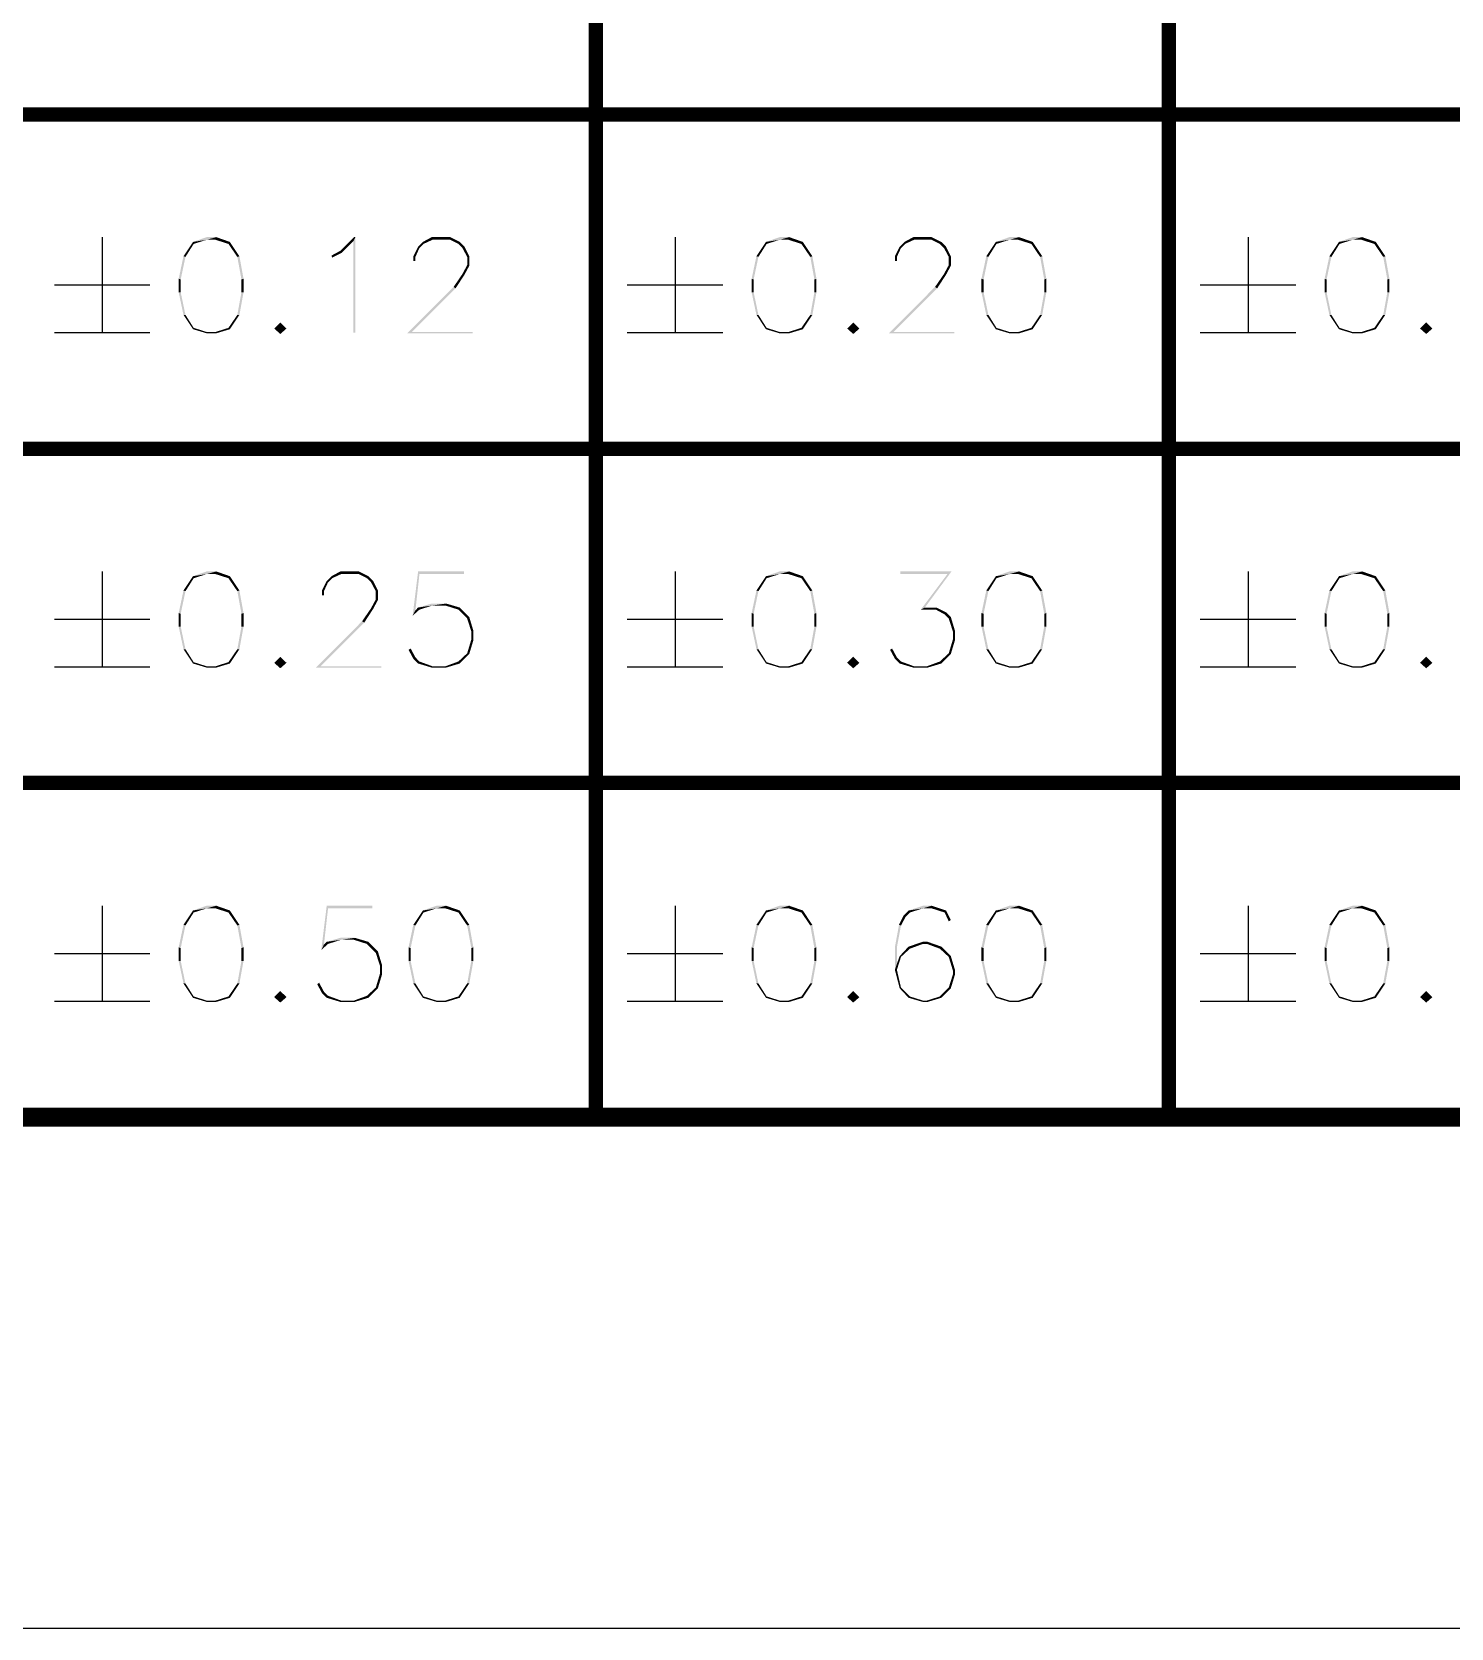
# Model space of a CAD drawing. Header units: millimetres. Extents: x 0 to 297, y 0 to 210.
# Drawn here: x 190.53 to 205.39, y 0 to 16.71 of the extents above; entities that cross this region are included whole.
import ezdxf

# ---------------------------------------------------------------- set-up
doc = ezdxf.new("R2010")
doc.units = ezdxf.units.MM
doc.header["$LTSCALE"] = 16.335
doc.layers.get('0').update_dxf_attribs({"linetype": 'CONTINUOUS'})

msp = doc.modelspace()

# ---------------------------------------------------------------- linework, layer by layer
at = {"color": 7, "linetype": 'Continuous'}
for p, q in [((191.263, 14.563), (191.263, 13.563)), ((197.263, 14.563), (197.263, 13.563)), ((203.263, 14.563), (203.263, 13.563)), ((190.763, 14.063), (191.763, 14.063)), ((196.763, 14.063), (197.763, 14.063)), ((202.763, 14.063), (203.763, 14.063)), ((190.763, 13.563), (191.763, 13.563)), ((196.763, 13.563), (197.763, 13.563)), ((202.763, 13.563), (203.763, 13.563)), ((191.263, 11.063), (191.263, 10.063)), ((197.263, 11.063), (197.263, 10.063)), ((203.263, 11.063), (203.263, 10.063)), ((190.763, 10.563), (191.763, 10.563)), ((196.763, 10.563), (197.763, 10.563)), ((202.763, 10.563), (203.763, 10.563)), ((190.763, 10.063), (191.763, 10.063)), ((196.763, 10.063), (197.763, 10.063)), ((202.763, 10.063), (203.763, 10.063)), ((191.263, 7.563), (191.263, 6.563)), ((197.263, 7.563), (197.263, 6.563)), ((203.263, 7.563), (203.263, 6.563)), ((190.763, 7.063), (191.763, 7.063)), ((196.763, 7.063), (197.763, 7.063)), ((202.763, 7.063), (203.763, 7.063)), ((190.763, 6.563), (191.763, 6.563)), ((196.763, 6.563), (197.763, 6.563)), ((202.763, 6.563), (203.763, 6.563)), ((0, 0), (297, 0))]:
    msp.add_line(p, q, dxfattribs=at)
for points, const_width in [([(196.434, 26.348), (196.434, 5.348)], 0.15), ([(202.434, 26.348), (202.434, 5.348)], 0.15), ([(179.434, 15.848), (291.734, 15.848)], 0.15), ([(179.434, 12.348), (291.734, 12.348)], 0.15), ([(291.734, 8.848), (179.434, 8.848)], 0.15), ([(291.734, 5.348), (5.266, 5.348)], 0.2)]:
    msp.add_lwpolyline(points, dxfattribs=dict(at, const_width=const_width))
for points in [[(192.458, 14.563), (192.358, 14.535), (192.215, 14.513)], [(192.458, 14.563), (192.215, 14.513), (192.358, 14.563)], [(192.451, 14.535), (192.358, 14.535), (192.458, 14.563)], [(192.451, 14.535), (192.458, 14.563), (192.601, 14.513)], [(193.915, 14.563), (193.894, 14.52), (193.758, 14.42)], [(193.915, 14.563), (193.758, 14.42), (193.901, 14.563)], [(193.894, 13.563), (193.894, 14.52), (193.915, 14.563)], [(193.894, 13.563), (193.915, 14.563), (193.915, 13.563)], [(194.722, 14.535), (194.622, 14.513), (194.715, 14.563)], [(194.715, 14.563), (194.908, 14.563), (194.722, 14.535)], [(194.908, 14.535), (194.722, 14.535), (194.908, 14.563)], [(194.908, 14.535), (194.908, 14.563), (195.008, 14.513)], [(198.458, 14.563), (198.358, 14.535), (198.215, 14.513)], [(198.458, 14.563), (198.215, 14.513), (198.358, 14.563)], [(198.451, 14.535), (198.358, 14.535), (198.458, 14.563)], [(198.451, 14.535), (198.458, 14.563), (198.601, 14.513)], [(199.765, 14.535), (199.665, 14.513), (199.758, 14.563)], [(199.758, 14.563), (199.951, 14.563), (199.765, 14.535)], [(199.951, 14.535), (199.765, 14.535), (199.951, 14.563)], [(199.951, 14.535), (199.951, 14.563), (200.051, 14.513)], [(200.865, 14.563), (200.765, 14.535), (200.622, 14.513)], [(200.865, 14.563), (200.622, 14.513), (200.765, 14.563)], [(200.858, 14.535), (200.765, 14.535), (200.865, 14.563)], [(200.858, 14.535), (200.865, 14.563), (201.008, 14.513)], [(204.458, 14.563), (204.358, 14.535), (204.215, 14.513)], [(204.458, 14.563), (204.215, 14.513), (204.358, 14.563)], [(204.451, 14.535), (204.358, 14.535), (204.458, 14.563)], [(204.451, 14.535), (204.458, 14.563), (204.601, 14.513)], [(192.222, 14.492), (192.115, 14.363), (192.215, 14.513)], [(192.115, 14.363), (192.222, 14.492), (192.136, 14.356)], [(192.215, 14.513), (192.358, 14.535), (192.222, 14.492)], [(192.601, 14.513), (192.586, 14.492), (192.451, 14.535)], [(192.586, 14.492), (192.601, 14.513), (192.701, 14.363)], [(192.701, 14.363), (192.679, 14.356), (192.586, 14.492)], [(193.772, 14.399), (193.665, 14.37), (193.758, 14.42)], [(193.665, 14.37), (193.772, 14.399), (193.672, 14.349)], [(193.758, 14.42), (193.894, 14.52), (193.772, 14.399)], [(194.586, 14.449), (194.522, 14.363), (194.572, 14.463)], [(194.522, 14.363), (194.586, 14.449), (194.544, 14.356)], [(194.629, 14.492), (194.572, 14.463), (194.622, 14.513)], [(194.572, 14.463), (194.629, 14.492), (194.586, 14.449)], [(194.622, 14.513), (194.722, 14.535), (194.629, 14.492)], [(195.008, 14.513), (194.994, 14.492), (194.908, 14.535)], [(194.994, 14.492), (195.008, 14.513), (195.058, 14.463)], [(195.058, 14.463), (195.036, 14.449), (194.994, 14.492)], [(195.036, 14.449), (195.058, 14.463), (195.108, 14.363)], [(195.108, 14.363), (195.086, 14.356), (195.036, 14.449)], [(198.222, 14.492), (198.115, 14.363), (198.215, 14.513)], [(198.115, 14.363), (198.222, 14.492), (198.136, 14.356)], [(198.215, 14.513), (198.358, 14.535), (198.222, 14.492)], [(198.601, 14.513), (198.586, 14.492), (198.451, 14.535)], [(198.586, 14.492), (198.601, 14.513), (198.701, 14.363)], [(198.701, 14.363), (198.679, 14.356), (198.586, 14.492)], [(199.629, 14.449), (199.565, 14.363), (199.615, 14.463)], [(199.565, 14.363), (199.629, 14.449), (199.586, 14.356)], [(199.672, 14.492), (199.615, 14.463), (199.665, 14.513)], [(199.615, 14.463), (199.672, 14.492), (199.629, 14.449)], [(199.665, 14.513), (199.765, 14.535), (199.672, 14.492)], [(200.051, 14.513), (200.036, 14.492), (199.951, 14.535)], [(200.036, 14.492), (200.051, 14.513), (200.101, 14.463)], [(200.101, 14.463), (200.079, 14.449), (200.036, 14.492)], [(200.079, 14.449), (200.101, 14.463), (200.151, 14.363)], [(200.151, 14.363), (200.129, 14.356), (200.079, 14.449)], [(200.629, 14.492), (200.522, 14.363), (200.622, 14.513)], [(200.522, 14.363), (200.629, 14.492), (200.544, 14.356)], [(200.622, 14.513), (200.765, 14.535), (200.629, 14.492)], [(201.008, 14.513), (200.994, 14.492), (200.858, 14.535)], [(200.994, 14.492), (201.008, 14.513), (201.108, 14.363)], [(201.108, 14.363), (201.086, 14.356), (200.994, 14.492)], [(204.222, 14.492), (204.115, 14.363), (204.215, 14.513)], [(204.115, 14.363), (204.222, 14.492), (204.136, 14.356)], [(204.215, 14.513), (204.358, 14.535), (204.222, 14.492)], [(204.601, 14.513), (204.586, 14.492), (204.451, 14.535)], [(204.586, 14.492), (204.601, 14.513), (204.701, 14.363)], [(204.701, 14.363), (204.679, 14.356), (204.586, 14.492)], [(192.136, 14.356), (192.065, 14.127), (192.115, 14.363)], [(192.065, 14.127), (192.136, 14.356), (192.086, 14.12)], [(192.679, 14.356), (192.701, 14.363), (192.744, 14.127)], [(192.744, 14.127), (192.722, 14.12), (192.679, 14.356)], [(194.544, 14.356), (194.522, 14.313), (194.522, 14.363)], [(194.522, 14.313), (194.544, 14.356), (194.544, 14.313)], [(195.108, 14.263), (195.036, 14.177), (195.086, 14.27)], [(195.036, 14.177), (195.108, 14.263), (195.058, 14.17)], [(195.086, 14.27), (195.086, 14.356), (195.108, 14.363)], [(195.086, 14.27), (195.108, 14.363), (195.108, 14.263)], [(198.136, 14.356), (198.065, 14.127), (198.115, 14.363)], [(198.065, 14.127), (198.136, 14.356), (198.086, 14.12)], [(198.679, 14.356), (198.701, 14.363), (198.744, 14.127)], [(198.744, 14.127), (198.722, 14.12), (198.679, 14.356)], [(199.586, 14.356), (199.565, 14.313), (199.565, 14.363)], [(199.565, 14.313), (199.586, 14.356), (199.586, 14.313)], [(200.151, 14.263), (200.079, 14.177), (200.129, 14.27)], [(200.079, 14.177), (200.151, 14.263), (200.101, 14.17)], [(200.129, 14.27), (200.129, 14.356), (200.151, 14.363)], [(200.129, 14.27), (200.151, 14.363), (200.151, 14.263)], [(200.544, 14.356), (200.472, 14.127), (200.522, 14.363)], [(200.472, 14.127), (200.544, 14.356), (200.494, 14.12)], [(201.086, 14.356), (201.108, 14.363), (201.151, 14.127)], [(201.151, 14.127), (201.129, 14.12), (201.086, 14.356)], [(204.136, 14.356), (204.065, 14.127), (204.115, 14.363)], [(204.065, 14.127), (204.136, 14.356), (204.086, 14.12)], [(204.679, 14.356), (204.701, 14.363), (204.744, 14.127)], [(204.744, 14.127), (204.722, 14.12), (204.679, 14.356)], [(192.086, 14.12), (192.065, 13.985), (192.065, 14.127)], [(192.065, 13.985), (192.086, 14.12), (192.086, 13.985)], [(192.722, 13.985), (192.722, 14.12), (192.744, 14.127)], [(192.722, 13.985), (192.744, 14.127), (192.744, 13.985)], [(194.965, 14.027), (194.458, 13.556), (194.944, 14.042)], [(195.058, 14.17), (194.944, 14.042), (195.036, 14.177)], [(194.944, 14.042), (195.058, 14.17), (194.965, 14.027)], [(198.086, 14.12), (198.065, 13.985), (198.065, 14.127)], [(198.065, 13.985), (198.086, 14.12), (198.086, 13.985)], [(198.722, 13.985), (198.722, 14.12), (198.744, 14.127)], [(198.722, 13.985), (198.744, 14.127), (198.744, 13.985)], [(200.008, 14.027), (199.501, 13.556), (199.986, 14.042)], [(200.101, 14.17), (199.986, 14.042), (200.079, 14.177)], [(199.986, 14.042), (200.101, 14.17), (200.008, 14.027)], [(200.494, 14.12), (200.472, 13.985), (200.472, 14.127)], [(200.472, 13.985), (200.494, 14.12), (200.494, 13.985)], [(201.129, 13.985), (201.129, 14.12), (201.151, 14.127)], [(201.129, 13.985), (201.151, 14.127), (201.151, 13.985)], [(204.086, 14.12), (204.065, 13.985), (204.065, 14.127)], [(204.065, 13.985), (204.086, 14.12), (204.086, 13.985)], [(204.722, 13.985), (204.722, 14.12), (204.744, 14.127)], [(204.722, 13.985), (204.744, 14.127), (204.744, 13.985)], [(192.086, 13.985), (192.115, 13.749), (192.065, 13.985)], [(192.115, 13.749), (192.086, 13.985), (192.136, 13.749)], [(192.744, 13.985), (192.679, 13.749), (192.722, 13.985)], [(192.679, 13.749), (192.744, 13.985), (192.701, 13.749)], [(194.965, 14.027), (194.508, 13.57), (194.458, 13.556)], [(198.086, 13.985), (198.115, 13.749), (198.065, 13.985)], [(198.115, 13.749), (198.086, 13.985), (198.136, 13.749)], [(198.744, 13.985), (198.679, 13.749), (198.722, 13.985)], [(198.679, 13.749), (198.744, 13.985), (198.701, 13.749)], [(200.008, 14.027), (199.551, 13.57), (199.501, 13.556)], [(200.494, 13.985), (200.522, 13.749), (200.472, 13.985)], [(200.522, 13.749), (200.494, 13.985), (200.544, 13.749)], [(201.151, 13.985), (201.086, 13.749), (201.129, 13.985)], [(201.086, 13.749), (201.151, 13.985), (201.108, 13.749)], [(204.086, 13.985), (204.115, 13.749), (204.065, 13.985)], [(204.115, 13.749), (204.086, 13.985), (204.136, 13.749)], [(204.744, 13.985), (204.679, 13.749), (204.722, 13.985)], [(204.679, 13.749), (204.744, 13.985), (204.701, 13.749)], [(192.136, 13.749), (192.215, 13.599), (192.115, 13.749)], [(192.136, 13.749), (192.222, 13.613), (192.215, 13.599)], [(192.701, 13.749), (192.586, 13.613), (192.679, 13.749)], [(192.586, 13.613), (192.701, 13.749), (192.601, 13.599)], [(198.136, 13.749), (198.215, 13.599), (198.115, 13.749)], [(198.136, 13.749), (198.222, 13.613), (198.215, 13.599)], [(198.701, 13.749), (198.586, 13.613), (198.679, 13.749)], [(198.586, 13.613), (198.701, 13.749), (198.601, 13.599)], [(200.544, 13.749), (200.622, 13.599), (200.522, 13.749)], [(200.544, 13.749), (200.629, 13.613), (200.622, 13.599)], [(201.108, 13.749), (200.994, 13.613), (201.086, 13.749)], [(200.994, 13.613), (201.108, 13.749), (201.008, 13.599)], [(204.136, 13.749), (204.215, 13.599), (204.115, 13.749)], [(204.136, 13.749), (204.222, 13.613), (204.215, 13.599)], [(204.701, 13.749), (204.586, 13.613), (204.679, 13.749)], [(204.586, 13.613), (204.701, 13.749), (204.601, 13.599)], [(192.215, 13.599), (192.222, 13.613), (192.358, 13.57)], [(192.358, 13.57), (192.358, 13.556), (192.215, 13.599)], [(192.358, 13.57), (192.451, 13.57), (192.358, 13.556)], [(192.458, 13.556), (192.358, 13.556), (192.451, 13.57)], [(192.601, 13.599), (192.451, 13.57), (192.586, 13.613)], [(192.451, 13.57), (192.601, 13.599), (192.458, 13.556)], [(193.065, 13.606), (193.129, 13.67), (193.194, 13.606)], [(193.194, 13.606), (193.129, 13.549), (193.065, 13.606)], [(194.508, 13.57), (195.144, 13.57), (194.458, 13.556)], [(194.458, 13.556), (195.144, 13.57), (195.144, 13.556)], [(198.215, 13.599), (198.222, 13.613), (198.358, 13.57)], [(198.358, 13.57), (198.358, 13.556), (198.215, 13.599)], [(198.358, 13.57), (198.451, 13.57), (198.358, 13.556)], [(198.458, 13.556), (198.358, 13.556), (198.451, 13.57)], [(198.601, 13.599), (198.451, 13.57), (198.586, 13.613)], [(198.451, 13.57), (198.601, 13.599), (198.458, 13.556)], [(199.065, 13.606), (199.129, 13.67), (199.194, 13.606)], [(199.194, 13.606), (199.129, 13.549), (199.065, 13.606)], [(199.551, 13.57), (200.186, 13.57), (199.501, 13.556)], [(199.501, 13.556), (200.186, 13.57), (200.186, 13.556)], [(200.622, 13.599), (200.629, 13.613), (200.765, 13.57)], [(200.765, 13.57), (200.765, 13.556), (200.622, 13.599)], [(200.765, 13.57), (200.858, 13.57), (200.765, 13.556)], [(200.865, 13.556), (200.765, 13.556), (200.858, 13.57)], [(201.008, 13.599), (200.858, 13.57), (200.994, 13.613)], [(200.858, 13.57), (201.008, 13.599), (200.865, 13.556)], [(204.215, 13.599), (204.222, 13.613), (204.358, 13.57)], [(204.358, 13.57), (204.358, 13.556), (204.215, 13.599)], [(204.358, 13.57), (204.451, 13.57), (204.358, 13.556)], [(204.458, 13.556), (204.358, 13.556), (204.451, 13.57)], [(204.601, 13.599), (204.451, 13.57), (204.586, 13.613)], [(204.451, 13.57), (204.601, 13.599), (204.458, 13.556)], [(205.065, 13.606), (205.129, 13.67), (205.194, 13.606)], [(205.194, 13.606), (205.129, 13.549), (205.065, 13.606)], [(192.458, 11.063), (192.358, 11.035), (192.215, 11.013)], [(192.458, 11.063), (192.215, 11.013), (192.358, 11.063)], [(192.215, 11.013), (192.358, 11.035), (192.222, 10.992)], [(192.451, 11.035), (192.358, 11.035), (192.458, 11.063)], [(192.451, 11.035), (192.458, 11.063), (192.601, 11.013)], [(192.601, 11.013), (192.586, 10.992), (192.451, 11.035)], [(193.765, 11.035), (193.665, 11.013), (193.758, 11.063)], [(193.665, 11.013), (193.765, 11.035), (193.672, 10.992)], [(193.758, 11.063), (193.951, 11.063), (193.765, 11.035)], [(193.951, 11.035), (193.765, 11.035), (193.951, 11.063)], [(193.951, 11.035), (193.951, 11.063), (194.051, 11.013)], [(194.051, 11.013), (194.036, 10.992), (193.951, 11.035)], [(194.586, 11.035), (194.515, 10.599), (194.572, 11.063)], [(194.586, 11.035), (194.544, 10.656), (194.515, 10.599)], [(194.572, 11.063), (195.051, 11.063), (194.586, 11.035)], [(194.586, 11.035), (195.051, 11.063), (195.051, 11.035)], [(198.458, 11.063), (198.358, 11.035), (198.215, 11.013)], [(198.458, 11.063), (198.215, 11.013), (198.358, 11.063)], [(198.215, 11.013), (198.358, 11.035), (198.222, 10.992)], [(198.451, 11.035), (198.358, 11.035), (198.458, 11.063)], [(198.451, 11.035), (198.458, 11.063), (198.601, 11.013)], [(198.601, 11.013), (198.586, 10.992), (198.451, 11.035)], [(200.158, 11.063), (199.622, 11.035), (199.622, 11.063)], [(200.115, 11.035), (199.622, 11.035), (200.158, 11.063)], [(199.879, 10.685), (199.836, 10.663), (200.115, 11.035)], [(200.115, 11.035), (200.158, 11.063), (199.879, 10.685)], [(200.865, 11.063), (200.765, 11.035), (200.622, 11.013)], [(200.865, 11.063), (200.622, 11.013), (200.765, 11.063)], [(200.622, 11.013), (200.765, 11.035), (200.629, 10.992)], [(200.858, 11.035), (200.765, 11.035), (200.865, 11.063)], [(200.858, 11.035), (200.865, 11.063), (201.008, 11.013)], [(201.008, 11.013), (200.994, 10.992), (200.858, 11.035)], [(204.458, 11.063), (204.358, 11.035), (204.215, 11.013)], [(204.458, 11.063), (204.215, 11.013), (204.358, 11.063)], [(204.215, 11.013), (204.358, 11.035), (204.222, 10.992)], [(204.451, 11.035), (204.358, 11.035), (204.458, 11.063)], [(204.451, 11.035), (204.458, 11.063), (204.601, 11.013)], [(204.601, 11.013), (204.586, 10.992), (204.451, 11.035)], [(192.136, 10.856), (192.065, 10.627), (192.115, 10.863)], [(192.222, 10.992), (192.115, 10.863), (192.215, 11.013)], [(192.115, 10.863), (192.222, 10.992), (192.136, 10.856)], [(192.586, 10.992), (192.601, 11.013), (192.701, 10.863)], [(192.701, 10.863), (192.679, 10.856), (192.586, 10.992)], [(192.679, 10.856), (192.701, 10.863), (192.744, 10.627)], [(193.629, 10.949), (193.565, 10.863), (193.615, 10.963)], [(193.565, 10.863), (193.629, 10.949), (193.586, 10.856)], [(193.586, 10.856), (193.565, 10.813), (193.565, 10.863)], [(193.672, 10.992), (193.615, 10.963), (193.665, 11.013)], [(193.615, 10.963), (193.672, 10.992), (193.629, 10.949)], [(194.036, 10.992), (194.051, 11.013), (194.101, 10.963)], [(194.101, 10.963), (194.079, 10.949), (194.036, 10.992)], [(194.079, 10.949), (194.101, 10.963), (194.151, 10.863)], [(194.151, 10.863), (194.129, 10.856), (194.079, 10.949)], [(194.129, 10.77), (194.129, 10.856), (194.151, 10.863)], [(194.129, 10.77), (194.151, 10.863), (194.151, 10.763)], [(198.136, 10.856), (198.065, 10.627), (198.115, 10.863)], [(198.222, 10.992), (198.115, 10.863), (198.215, 11.013)], [(198.115, 10.863), (198.222, 10.992), (198.136, 10.856)], [(198.586, 10.992), (198.601, 11.013), (198.701, 10.863)], [(198.701, 10.863), (198.679, 10.856), (198.586, 10.992)], [(198.679, 10.856), (198.701, 10.863), (198.744, 10.627)], [(200.544, 10.856), (200.472, 10.627), (200.522, 10.863)], [(200.629, 10.992), (200.522, 10.863), (200.622, 11.013)], [(200.522, 10.863), (200.629, 10.992), (200.544, 10.856)], [(200.994, 10.992), (201.008, 11.013), (201.108, 10.863)], [(201.108, 10.863), (201.086, 10.856), (200.994, 10.992)], [(201.086, 10.856), (201.108, 10.863), (201.151, 10.627)], [(204.136, 10.856), (204.065, 10.627), (204.115, 10.863)], [(204.222, 10.992), (204.115, 10.863), (204.215, 11.013)], [(204.115, 10.863), (204.222, 10.992), (204.136, 10.856)], [(204.586, 10.992), (204.601, 11.013), (204.701, 10.863)], [(204.701, 10.863), (204.679, 10.856), (204.586, 10.992)], [(204.679, 10.856), (204.701, 10.863), (204.744, 10.627)], [(192.065, 10.627), (192.136, 10.856), (192.086, 10.62)], [(192.744, 10.627), (192.722, 10.62), (192.679, 10.856)], [(193.565, 10.813), (193.586, 10.856), (193.586, 10.813)], [(194.151, 10.763), (194.079, 10.677), (194.129, 10.77)], [(194.079, 10.677), (194.151, 10.763), (194.101, 10.67)], [(194.865, 10.727), (194.722, 10.706), (194.572, 10.685)], [(194.865, 10.727), (194.572, 10.685), (194.715, 10.727)], [(194.572, 10.685), (194.722, 10.706), (194.586, 10.663)], [(194.858, 10.706), (194.722, 10.706), (194.865, 10.727)], [(194.858, 10.706), (194.865, 10.727), (195.008, 10.685)], [(195.008, 10.685), (194.994, 10.663), (194.858, 10.706)], [(198.065, 10.627), (198.136, 10.856), (198.086, 10.62)], [(198.744, 10.627), (198.722, 10.62), (198.679, 10.856)], [(200.472, 10.627), (200.544, 10.856), (200.494, 10.62)], [(201.151, 10.627), (201.129, 10.62), (201.086, 10.856)], [(204.065, 10.627), (204.136, 10.856), (204.086, 10.62)], [(204.744, 10.627), (204.722, 10.62), (204.679, 10.856)], [(192.086, 10.62), (192.065, 10.485), (192.065, 10.627)], [(192.065, 10.485), (192.086, 10.62), (192.086, 10.485)], [(192.722, 10.485), (192.722, 10.62), (192.744, 10.627)], [(192.722, 10.485), (192.744, 10.627), (192.744, 10.485)], [(194.008, 10.527), (193.501, 10.056), (193.986, 10.542)], [(194.101, 10.67), (193.986, 10.542), (194.079, 10.677)], [(193.986, 10.542), (194.101, 10.67), (194.008, 10.527)], [(194.544, 10.656), (194.586, 10.663), (194.515, 10.599)], [(194.586, 10.663), (194.544, 10.656), (194.572, 10.685)], [(194.994, 10.663), (195.008, 10.685), (195.108, 10.585)], [(195.108, 10.585), (195.086, 10.57), (194.994, 10.663)], [(195.086, 10.57), (195.108, 10.585), (195.151, 10.442)], [(195.151, 10.442), (195.129, 10.435), (195.086, 10.57)], [(198.086, 10.62), (198.065, 10.485), (198.065, 10.627)], [(198.065, 10.485), (198.086, 10.62), (198.086, 10.485)], [(198.722, 10.485), (198.722, 10.62), (198.744, 10.627)], [(198.722, 10.485), (198.744, 10.627), (198.744, 10.485)], [(199.879, 10.685), (200.001, 10.685), (199.836, 10.663)], [(199.994, 10.663), (199.836, 10.663), (200.001, 10.685)], [(199.994, 10.663), (200.001, 10.685), (200.101, 10.635)], [(200.101, 10.635), (200.086, 10.613), (199.994, 10.663)], [(200.086, 10.613), (200.101, 10.635), (200.151, 10.585)], [(200.151, 10.585), (200.129, 10.57), (200.086, 10.613)], [(200.129, 10.57), (200.151, 10.585), (200.194, 10.442)], [(200.194, 10.442), (200.172, 10.435), (200.129, 10.57)], [(200.494, 10.62), (200.472, 10.485), (200.472, 10.627)], [(200.472, 10.485), (200.494, 10.62), (200.494, 10.485)], [(201.129, 10.485), (201.129, 10.62), (201.151, 10.627)], [(201.129, 10.485), (201.151, 10.627), (201.151, 10.485)], [(204.086, 10.62), (204.065, 10.485), (204.065, 10.627)], [(204.065, 10.485), (204.086, 10.62), (204.086, 10.485)], [(204.722, 10.485), (204.722, 10.62), (204.744, 10.627)], [(204.722, 10.485), (204.744, 10.627), (204.744, 10.485)], [(192.086, 10.485), (192.115, 10.249), (192.065, 10.485)], [(192.115, 10.249), (192.086, 10.485), (192.136, 10.249)], [(192.744, 10.485), (192.679, 10.249), (192.722, 10.485)], [(192.679, 10.249), (192.744, 10.485), (192.701, 10.249)], [(194.008, 10.527), (193.551, 10.07), (193.501, 10.056)], [(195.129, 10.349), (195.129, 10.435), (195.151, 10.442)], [(195.129, 10.349), (195.151, 10.442), (195.151, 10.342)], [(198.086, 10.485), (198.115, 10.249), (198.065, 10.485)], [(198.115, 10.249), (198.086, 10.485), (198.136, 10.249)], [(198.744, 10.485), (198.679, 10.249), (198.722, 10.485)], [(198.679, 10.249), (198.744, 10.485), (198.701, 10.249)], [(200.172, 10.349), (200.172, 10.435), (200.194, 10.442)], [(200.172, 10.349), (200.194, 10.442), (200.194, 10.342)], [(200.494, 10.485), (200.522, 10.249), (200.472, 10.485)], [(200.522, 10.249), (200.494, 10.485), (200.544, 10.249)], [(201.151, 10.485), (201.086, 10.249), (201.129, 10.485)], [(201.086, 10.249), (201.151, 10.485), (201.108, 10.249)], [(204.086, 10.485), (204.115, 10.249), (204.065, 10.485)], [(204.115, 10.249), (204.086, 10.485), (204.136, 10.249)], [(204.744, 10.485), (204.679, 10.249), (204.722, 10.485)], [(204.679, 10.249), (204.744, 10.485), (204.701, 10.249)], [(192.136, 10.249), (192.215, 10.099), (192.115, 10.249)], [(192.136, 10.249), (192.222, 10.113), (192.215, 10.099)], [(192.701, 10.249), (192.586, 10.113), (192.679, 10.249)], [(192.586, 10.113), (192.701, 10.249), (192.601, 10.099)], [(194.472, 10.242), (194.494, 10.256), (194.544, 10.163)], [(194.544, 10.163), (194.522, 10.149), (194.472, 10.242)], [(195.108, 10.199), (194.994, 10.12), (195.086, 10.206)], [(194.994, 10.12), (195.108, 10.199), (195.008, 10.099)], [(195.151, 10.342), (195.086, 10.206), (195.129, 10.349)], [(195.086, 10.206), (195.151, 10.342), (195.108, 10.199)], [(198.136, 10.249), (198.215, 10.099), (198.115, 10.249)], [(198.136, 10.249), (198.222, 10.113), (198.215, 10.099)], [(198.701, 10.249), (198.586, 10.113), (198.679, 10.249)], [(198.586, 10.113), (198.701, 10.249), (198.601, 10.099)], [(199.515, 10.242), (199.536, 10.256), (199.586, 10.163)], [(199.586, 10.163), (199.565, 10.149), (199.515, 10.242)], [(200.151, 10.199), (200.036, 10.12), (200.129, 10.206)], [(200.036, 10.12), (200.151, 10.199), (200.051, 10.099)], [(200.194, 10.342), (200.129, 10.206), (200.172, 10.349)], [(200.129, 10.206), (200.194, 10.342), (200.151, 10.199)], [(200.544, 10.249), (200.622, 10.099), (200.522, 10.249)], [(200.544, 10.249), (200.629, 10.113), (200.622, 10.099)], [(201.108, 10.249), (200.994, 10.113), (201.086, 10.249)], [(200.994, 10.113), (201.108, 10.249), (201.008, 10.099)], [(204.136, 10.249), (204.215, 10.099), (204.115, 10.249)], [(204.136, 10.249), (204.222, 10.113), (204.215, 10.099)], [(204.701, 10.249), (204.586, 10.113), (204.679, 10.249)], [(204.586, 10.113), (204.701, 10.249), (204.601, 10.099)], [(192.215, 10.099), (192.222, 10.113), (192.358, 10.07)], [(192.358, 10.07), (192.358, 10.056), (192.215, 10.099)], [(192.358, 10.07), (192.451, 10.07), (192.358, 10.056)], [(192.458, 10.056), (192.358, 10.056), (192.451, 10.07)], [(192.601, 10.099), (192.451, 10.07), (192.586, 10.113)], [(192.451, 10.07), (192.601, 10.099), (192.458, 10.056)], [(193.065, 10.106), (193.129, 10.17), (193.194, 10.106)], [(193.194, 10.106), (193.129, 10.049), (193.065, 10.106)], [(193.551, 10.07), (194.186, 10.07), (193.501, 10.056)], [(193.501, 10.056), (194.186, 10.07), (194.186, 10.056)], [(194.522, 10.149), (194.544, 10.163), (194.586, 10.12)], [(194.586, 10.12), (194.572, 10.099), (194.522, 10.149)], [(194.572, 10.099), (194.586, 10.12), (194.722, 10.07)], [(194.722, 10.07), (194.715, 10.056), (194.572, 10.099)], [(194.722, 10.07), (194.858, 10.07), (194.715, 10.056)], [(194.865, 10.056), (194.715, 10.056), (194.858, 10.07)], [(195.008, 10.099), (194.858, 10.07), (194.994, 10.12)], [(194.858, 10.07), (195.008, 10.099), (194.865, 10.056)], [(198.215, 10.099), (198.222, 10.113), (198.358, 10.07)], [(198.358, 10.07), (198.358, 10.056), (198.215, 10.099)], [(198.358, 10.07), (198.451, 10.07), (198.358, 10.056)], [(198.458, 10.056), (198.358, 10.056), (198.451, 10.07)], [(198.601, 10.099), (198.451, 10.07), (198.586, 10.113)], [(198.451, 10.07), (198.601, 10.099), (198.458, 10.056)], [(199.065, 10.106), (199.129, 10.17), (199.194, 10.106)], [(199.194, 10.106), (199.129, 10.049), (199.065, 10.106)], [(199.565, 10.149), (199.586, 10.163), (199.629, 10.12)], [(199.629, 10.12), (199.615, 10.099), (199.565, 10.149)], [(199.615, 10.099), (199.629, 10.12), (199.765, 10.07)], [(199.765, 10.07), (199.758, 10.056), (199.615, 10.099)], [(199.765, 10.07), (199.901, 10.07), (199.758, 10.056)], [(199.908, 10.056), (199.758, 10.056), (199.901, 10.07)], [(200.051, 10.099), (199.901, 10.07), (200.036, 10.12)], [(199.901, 10.07), (200.051, 10.099), (199.908, 10.056)], [(200.622, 10.099), (200.629, 10.113), (200.765, 10.07)], [(200.765, 10.07), (200.765, 10.056), (200.622, 10.099)], [(200.765, 10.07), (200.858, 10.07), (200.765, 10.056)], [(200.865, 10.056), (200.765, 10.056), (200.858, 10.07)], [(201.008, 10.099), (200.858, 10.07), (200.994, 10.113)], [(200.858, 10.07), (201.008, 10.099), (200.865, 10.056)], [(204.215, 10.099), (204.222, 10.113), (204.358, 10.07)], [(204.358, 10.07), (204.358, 10.056), (204.215, 10.099)], [(204.358, 10.07), (204.451, 10.07), (204.358, 10.056)], [(204.458, 10.056), (204.358, 10.056), (204.451, 10.07)], [(204.601, 10.099), (204.451, 10.07), (204.586, 10.113)], [(204.451, 10.07), (204.601, 10.099), (204.458, 10.056)], [(205.065, 10.106), (205.129, 10.17), (205.194, 10.106)], [(205.194, 10.106), (205.129, 10.049), (205.065, 10.106)], [(192.458, 7.563), (192.358, 7.535), (192.215, 7.513)], [(192.458, 7.563), (192.215, 7.513), (192.358, 7.563)], [(192.215, 7.513), (192.358, 7.535), (192.222, 7.492)], [(192.451, 7.535), (192.358, 7.535), (192.458, 7.563)], [(192.451, 7.535), (192.458, 7.563), (192.601, 7.513)], [(192.601, 7.513), (192.586, 7.492), (192.451, 7.535)], [(193.629, 7.535), (193.558, 7.099), (193.615, 7.563)], [(193.629, 7.535), (193.586, 7.156), (193.558, 7.099)], [(193.615, 7.563), (194.094, 7.563), (193.629, 7.535)], [(193.629, 7.535), (194.094, 7.563), (194.094, 7.535)], [(194.865, 7.563), (194.765, 7.535), (194.622, 7.513)], [(194.865, 7.563), (194.622, 7.513), (194.765, 7.563)], [(194.622, 7.513), (194.765, 7.535), (194.629, 7.492)], [(194.858, 7.535), (194.765, 7.535), (194.865, 7.563)], [(194.858, 7.535), (194.865, 7.563), (195.008, 7.513)], [(195.008, 7.513), (194.994, 7.492), (194.858, 7.535)], [(198.458, 7.563), (198.358, 7.535), (198.215, 7.513)], [(198.458, 7.563), (198.215, 7.513), (198.358, 7.563)], [(198.215, 7.513), (198.358, 7.535), (198.222, 7.492)], [(198.451, 7.535), (198.358, 7.535), (198.458, 7.563)], [(198.451, 7.535), (198.458, 7.563), (198.601, 7.513)], [(198.601, 7.513), (198.586, 7.492), (198.451, 7.535)], [(199.951, 7.563), (199.858, 7.535), (199.708, 7.513)], [(199.951, 7.563), (199.708, 7.513), (199.858, 7.563)], [(199.708, 7.513), (199.858, 7.535), (199.722, 7.492)], [(199.951, 7.535), (199.858, 7.535), (199.951, 7.563)], [(199.951, 7.535), (199.951, 7.563), (200.101, 7.513)], [(200.101, 7.513), (200.086, 7.492), (199.951, 7.535)], [(200.865, 7.563), (200.765, 7.535), (200.622, 7.513)], [(200.865, 7.563), (200.622, 7.513), (200.765, 7.563)], [(200.622, 7.513), (200.765, 7.535), (200.629, 7.492)], [(200.858, 7.535), (200.765, 7.535), (200.865, 7.563)], [(200.858, 7.535), (200.865, 7.563), (201.008, 7.513)], [(201.008, 7.513), (200.994, 7.492), (200.858, 7.535)], [(204.458, 7.563), (204.358, 7.535), (204.215, 7.513)], [(204.458, 7.563), (204.215, 7.513), (204.358, 7.563)], [(204.215, 7.513), (204.358, 7.535), (204.222, 7.492)], [(204.451, 7.535), (204.358, 7.535), (204.458, 7.563)], [(204.451, 7.535), (204.458, 7.563), (204.601, 7.513)], [(204.601, 7.513), (204.586, 7.492), (204.451, 7.535)], [(192.136, 7.356), (192.065, 7.127), (192.115, 7.363)], [(192.065, 7.127), (192.136, 7.356), (192.086, 7.12)], [(192.222, 7.492), (192.115, 7.363), (192.215, 7.513)], [(192.115, 7.363), (192.222, 7.492), (192.136, 7.356)], [(192.586, 7.492), (192.601, 7.513), (192.701, 7.363)], [(192.701, 7.363), (192.679, 7.356), (192.586, 7.492)], [(192.679, 7.356), (192.701, 7.363), (192.744, 7.127)], [(192.744, 7.127), (192.722, 7.12), (192.679, 7.356)], [(194.544, 7.356), (194.472, 7.127), (194.522, 7.363)], [(194.472, 7.127), (194.544, 7.356), (194.494, 7.12)], [(194.629, 7.492), (194.522, 7.363), (194.622, 7.513)], [(194.522, 7.363), (194.629, 7.492), (194.544, 7.356)], [(194.994, 7.492), (195.008, 7.513), (195.108, 7.363)], [(195.108, 7.363), (195.086, 7.356), (194.994, 7.492)], [(195.086, 7.356), (195.108, 7.363), (195.151, 7.127)], [(195.151, 7.127), (195.129, 7.12), (195.086, 7.356)], [(198.136, 7.356), (198.065, 7.127), (198.115, 7.363)], [(198.065, 7.127), (198.136, 7.356), (198.086, 7.12)], [(198.222, 7.492), (198.115, 7.363), (198.215, 7.513)], [(198.115, 7.363), (198.222, 7.492), (198.136, 7.356)], [(198.586, 7.492), (198.601, 7.513), (198.701, 7.363)], [(198.701, 7.363), (198.679, 7.356), (198.586, 7.492)], [(198.679, 7.356), (198.701, 7.363), (198.744, 7.127)], [(198.744, 7.127), (198.722, 7.12), (198.679, 7.356)], [(199.629, 7.356), (199.565, 7.127), (199.608, 7.363)], [(199.565, 7.127), (199.629, 7.356), (199.586, 7.127)], [(199.679, 7.449), (199.608, 7.363), (199.658, 7.463)], [(199.608, 7.363), (199.679, 7.449), (199.629, 7.356)], [(199.722, 7.492), (199.658, 7.463), (199.708, 7.513)], [(199.658, 7.463), (199.722, 7.492), (199.679, 7.449)], [(200.086, 7.492), (200.101, 7.513), (200.151, 7.413)], [(200.151, 7.413), (200.129, 7.399), (200.086, 7.492)], [(200.544, 7.356), (200.472, 7.127), (200.522, 7.363)], [(200.472, 7.127), (200.544, 7.356), (200.494, 7.12)], [(200.629, 7.492), (200.522, 7.363), (200.622, 7.513)], [(200.522, 7.363), (200.629, 7.492), (200.544, 7.356)], [(200.994, 7.492), (201.008, 7.513), (201.108, 7.363)], [(201.108, 7.363), (201.086, 7.356), (200.994, 7.492)], [(201.086, 7.356), (201.108, 7.363), (201.151, 7.127)], [(201.151, 7.127), (201.129, 7.12), (201.086, 7.356)], [(204.136, 7.356), (204.065, 7.127), (204.115, 7.363)], [(204.065, 7.127), (204.136, 7.356), (204.086, 7.12)], [(204.222, 7.492), (204.115, 7.363), (204.215, 7.513)], [(204.115, 7.363), (204.222, 7.492), (204.136, 7.356)], [(204.586, 7.492), (204.601, 7.513), (204.701, 7.363)], [(204.701, 7.363), (204.679, 7.356), (204.586, 7.492)], [(204.679, 7.356), (204.701, 7.363), (204.744, 7.127)], [(204.744, 7.127), (204.722, 7.12), (204.679, 7.356)], [(193.908, 7.227), (193.765, 7.206), (193.615, 7.185)], [(193.908, 7.227), (193.615, 7.185), (193.758, 7.227)], [(193.615, 7.185), (193.765, 7.206), (193.629, 7.163)], [(193.901, 7.206), (193.765, 7.206), (193.908, 7.227)], [(193.901, 7.206), (193.908, 7.227), (194.051, 7.185)], [(194.051, 7.185), (194.036, 7.163), (193.901, 7.206)], [(192.086, 7.12), (192.065, 6.985), (192.065, 7.127)], [(192.065, 6.985), (192.086, 7.12), (192.086, 6.985)], [(192.722, 6.985), (192.722, 7.12), (192.744, 7.127)], [(192.722, 6.985), (192.744, 7.127), (192.744, 6.985)], [(193.586, 7.156), (193.629, 7.163), (193.558, 7.099)], [(193.629, 7.163), (193.586, 7.156), (193.615, 7.185)], [(194.036, 7.163), (194.051, 7.185), (194.151, 7.085)], [(194.151, 7.085), (194.129, 7.07), (194.036, 7.163)], [(194.129, 7.07), (194.151, 7.085), (194.194, 6.942)], [(194.194, 6.942), (194.172, 6.935), (194.129, 7.07)], [(194.494, 7.12), (194.472, 6.985), (194.472, 7.127)], [(194.472, 6.985), (194.494, 7.12), (194.494, 6.985)], [(195.129, 6.985), (195.129, 7.12), (195.151, 7.127)], [(195.129, 6.985), (195.151, 7.127), (195.151, 6.985)], [(198.086, 7.12), (198.065, 6.985), (198.065, 7.127)], [(198.065, 6.985), (198.086, 7.12), (198.086, 6.985)], [(198.722, 6.985), (198.722, 7.12), (198.744, 7.127)], [(198.722, 6.985), (198.744, 7.127), (198.744, 6.985)], [(199.586, 7.127), (199.586, 6.956), (199.565, 6.892)], [(199.586, 7.127), (199.565, 6.892), (199.565, 7.127)], [(199.565, 6.892), (199.586, 6.956), (199.629, 7.027)], [(199.565, 6.892), (199.629, 7.027), (199.586, 6.892)], [(199.629, 7.027), (199.586, 6.956), (199.615, 7.035)], [(199.722, 7.113), (199.615, 7.035), (199.708, 7.135)], [(199.615, 7.035), (199.722, 7.113), (199.629, 7.027)], [(199.908, 7.185), (199.858, 7.163), (199.708, 7.135)], [(199.908, 7.185), (199.708, 7.135), (199.858, 7.185)], [(199.708, 7.135), (199.858, 7.163), (199.722, 7.113)], [(199.901, 7.163), (199.858, 7.163), (199.908, 7.185)], [(199.901, 7.163), (199.908, 7.185), (200.051, 7.135)], [(200.051, 7.135), (200.036, 7.113), (199.901, 7.163)], [(200.036, 7.113), (200.051, 7.135), (200.151, 7.035)], [(200.151, 7.035), (200.129, 7.027), (200.036, 7.113)], [(200.129, 7.027), (200.151, 7.035), (200.194, 6.892)], [(200.194, 6.892), (200.172, 6.885), (200.129, 7.027)], [(200.494, 7.12), (200.472, 6.985), (200.472, 7.127)], [(200.472, 6.985), (200.494, 7.12), (200.494, 6.985)], [(201.129, 6.985), (201.129, 7.12), (201.151, 7.127)], [(201.129, 6.985), (201.151, 7.127), (201.151, 6.985)], [(204.086, 7.12), (204.065, 6.985), (204.065, 7.127)], [(204.065, 6.985), (204.086, 7.12), (204.086, 6.985)], [(204.722, 6.985), (204.722, 7.12), (204.744, 7.127)], [(204.722, 6.985), (204.744, 7.127), (204.744, 6.985)], [(192.086, 6.985), (192.115, 6.749), (192.065, 6.985)], [(192.115, 6.749), (192.086, 6.985), (192.136, 6.749)], [(192.744, 6.985), (192.679, 6.749), (192.722, 6.985)], [(192.679, 6.749), (192.744, 6.985), (192.701, 6.749)], [(194.172, 6.849), (194.172, 6.935), (194.194, 6.942)], [(194.172, 6.849), (194.194, 6.942), (194.194, 6.842)], [(194.494, 6.985), (194.522, 6.749), (194.472, 6.985)], [(194.522, 6.749), (194.494, 6.985), (194.544, 6.749)], [(195.151, 6.985), (195.086, 6.749), (195.129, 6.985)], [(195.086, 6.749), (195.151, 6.985), (195.108, 6.749)], [(198.086, 6.985), (198.115, 6.749), (198.065, 6.985)], [(198.115, 6.749), (198.086, 6.985), (198.136, 6.749)], [(198.744, 6.985), (198.679, 6.749), (198.722, 6.985)], [(198.679, 6.749), (198.744, 6.985), (198.701, 6.749)], [(199.586, 6.892), (199.615, 6.699), (199.565, 6.892)], [(199.586, 6.892), (199.629, 6.706), (199.615, 6.699)], [(200.172, 6.842), (200.172, 6.885), (200.194, 6.892)], [(200.172, 6.842), (200.194, 6.892), (200.194, 6.842)], [(200.494, 6.985), (200.522, 6.749), (200.472, 6.985)], [(200.522, 6.749), (200.494, 6.985), (200.544, 6.749)], [(201.151, 6.985), (201.086, 6.749), (201.129, 6.985)], [(201.086, 6.749), (201.151, 6.985), (201.108, 6.749)], [(204.086, 6.985), (204.115, 6.749), (204.065, 6.985)], [(204.115, 6.749), (204.086, 6.985), (204.136, 6.749)], [(204.744, 6.985), (204.679, 6.749), (204.722, 6.985)], [(204.679, 6.749), (204.744, 6.985), (204.701, 6.749)], [(192.136, 6.749), (192.215, 6.599), (192.115, 6.749)], [(192.136, 6.749), (192.222, 6.613), (192.215, 6.599)], [(192.701, 6.749), (192.586, 6.613), (192.679, 6.749)], [(192.586, 6.613), (192.701, 6.749), (192.601, 6.599)], [(193.515, 6.742), (193.536, 6.756), (193.586, 6.663)], [(193.586, 6.663), (193.565, 6.649), (193.515, 6.742)], [(194.151, 6.699), (194.036, 6.62), (194.129, 6.706)], [(194.036, 6.62), (194.151, 6.699), (194.051, 6.599)], [(194.194, 6.842), (194.129, 6.706), (194.172, 6.849)], [(194.129, 6.706), (194.194, 6.842), (194.151, 6.699)], [(194.544, 6.749), (194.622, 6.599), (194.522, 6.749)], [(194.544, 6.749), (194.629, 6.613), (194.622, 6.599)], [(195.108, 6.749), (194.994, 6.613), (195.086, 6.749)], [(194.994, 6.613), (195.108, 6.749), (195.008, 6.599)], [(198.136, 6.749), (198.215, 6.599), (198.115, 6.749)], [(198.136, 6.749), (198.222, 6.613), (198.215, 6.599)], [(198.701, 6.749), (198.586, 6.613), (198.679, 6.749)], [(198.586, 6.613), (198.701, 6.749), (198.601, 6.599)], [(199.615, 6.699), (199.629, 6.706), (199.722, 6.613)], [(199.722, 6.613), (199.708, 6.599), (199.615, 6.699)], [(200.151, 6.699), (200.036, 6.613), (200.129, 6.706)], [(200.036, 6.613), (200.151, 6.699), (200.051, 6.599)], [(200.194, 6.842), (200.129, 6.706), (200.172, 6.842)], [(200.129, 6.706), (200.194, 6.842), (200.151, 6.699)], [(200.544, 6.749), (200.622, 6.599), (200.522, 6.749)], [(200.544, 6.749), (200.629, 6.613), (200.622, 6.599)], [(201.108, 6.749), (200.994, 6.613), (201.086, 6.749)], [(200.994, 6.613), (201.108, 6.749), (201.008, 6.599)], [(204.136, 6.749), (204.215, 6.599), (204.115, 6.749)], [(204.136, 6.749), (204.222, 6.613), (204.215, 6.599)], [(204.701, 6.749), (204.586, 6.613), (204.679, 6.749)], [(204.586, 6.613), (204.701, 6.749), (204.601, 6.599)], [(192.215, 6.599), (192.222, 6.613), (192.358, 6.57)], [(192.358, 6.57), (192.358, 6.556), (192.215, 6.599)], [(192.358, 6.57), (192.451, 6.57), (192.358, 6.556)], [(192.458, 6.556), (192.358, 6.556), (192.451, 6.57)], [(192.601, 6.599), (192.451, 6.57), (192.586, 6.613)], [(192.451, 6.57), (192.601, 6.599), (192.458, 6.556)], [(193.065, 6.606), (193.129, 6.67), (193.194, 6.606)], [(193.194, 6.606), (193.129, 6.549), (193.065, 6.606)], [(193.565, 6.649), (193.586, 6.663), (193.629, 6.62)], [(193.629, 6.62), (193.615, 6.599), (193.565, 6.649)], [(193.615, 6.599), (193.629, 6.62), (193.765, 6.57)], [(193.765, 6.57), (193.758, 6.556), (193.615, 6.599)], [(193.765, 6.57), (193.901, 6.57), (193.758, 6.556)], [(193.908, 6.556), (193.758, 6.556), (193.901, 6.57)], [(194.051, 6.599), (193.901, 6.57), (194.036, 6.62)], [(193.901, 6.57), (194.051, 6.599), (193.908, 6.556)], [(194.622, 6.599), (194.629, 6.613), (194.765, 6.57)], [(194.765, 6.57), (194.765, 6.556), (194.622, 6.599)], [(194.765, 6.57), (194.858, 6.57), (194.765, 6.556)], [(194.865, 6.556), (194.765, 6.556), (194.858, 6.57)], [(195.008, 6.599), (194.858, 6.57), (194.994, 6.613)], [(194.858, 6.57), (195.008, 6.599), (194.865, 6.556)], [(198.215, 6.599), (198.222, 6.613), (198.358, 6.57)], [(198.358, 6.57), (198.358, 6.556), (198.215, 6.599)], [(198.358, 6.57), (198.451, 6.57), (198.358, 6.556)], [(198.458, 6.556), (198.358, 6.556), (198.451, 6.57)], [(198.601, 6.599), (198.451, 6.57), (198.586, 6.613)], [(198.451, 6.57), (198.601, 6.599), (198.458, 6.556)], [(199.065, 6.606), (199.129, 6.67), (199.194, 6.606)], [(199.194, 6.606), (199.129, 6.549), (199.065, 6.606)], [(199.708, 6.599), (199.722, 6.613), (199.858, 6.57)], [(199.858, 6.57), (199.858, 6.556), (199.708, 6.599)], [(199.858, 6.556), (199.901, 6.57), (200.051, 6.599)], [(199.858, 6.556), (200.051, 6.599), (199.908, 6.556)], [(199.858, 6.57), (199.901, 6.57), (199.858, 6.556)], [(200.051, 6.599), (199.901, 6.57), (200.036, 6.613)], [(200.622, 6.599), (200.629, 6.613), (200.765, 6.57)], [(200.765, 6.57), (200.765, 6.556), (200.622, 6.599)], [(200.765, 6.57), (200.858, 6.57), (200.765, 6.556)], [(200.865, 6.556), (200.765, 6.556), (200.858, 6.57)], [(201.008, 6.599), (200.858, 6.57), (200.994, 6.613)], [(200.858, 6.57), (201.008, 6.599), (200.865, 6.556)], [(204.215, 6.599), (204.222, 6.613), (204.358, 6.57)], [(204.358, 6.57), (204.358, 6.556), (204.215, 6.599)], [(204.358, 6.57), (204.451, 6.57), (204.358, 6.556)], [(204.458, 6.556), (204.358, 6.556), (204.451, 6.57)], [(204.601, 6.599), (204.451, 6.57), (204.586, 6.613)], [(204.451, 6.57), (204.601, 6.599), (204.458, 6.556)], [(205.065, 6.606), (205.129, 6.67), (205.194, 6.606)], [(205.194, 6.606), (205.129, 6.549), (205.065, 6.606)]]:
    msp.add_solid(points, dxfattribs=at)

doc.saveas('drawing.dxf')
